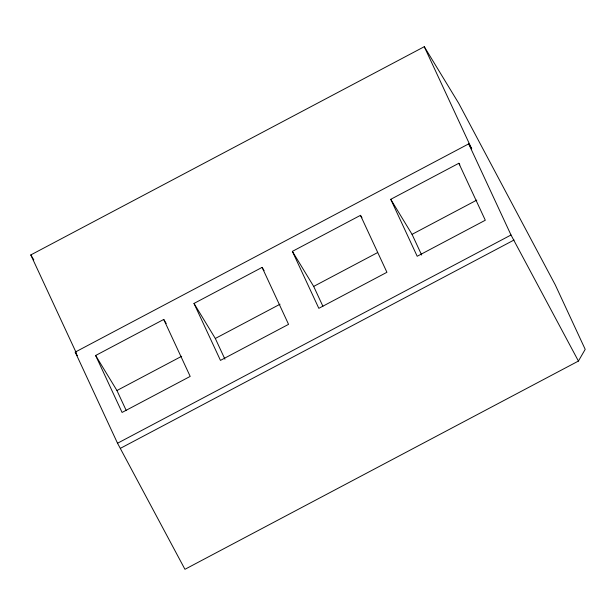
<?xml version="1.0" encoding="UTF-8"?>
<svg xmlns="http://www.w3.org/2000/svg" width="616" height="616" viewBox="0 0 616 616"><rect width="100%" height="100%" fill="white"/><g stroke="black" fill="none" stroke-linecap="round" stroke-linejoin="round"><path stroke-width="0.92" d="M424.278 46.7L471.733 148.88L468.691 143.875L75.214 352.106L117.533 443.235L184.946 569.3L578.424 361.068L585.2 349.349L555.278 284.908L458.72 103.319L424.278 46.7L30.8 254.932L76.245 352.783M163.74 319.45L190.19 376.407L122.084 412.45L95.634 355.494L163.74 319.45L166.212 323.523M262.108 267.39L288.558 324.347L220.459 360.391L194.001 303.434L262.108 267.39L264.087 270.655M360.476 215.338L386.925 272.287L318.826 308.331L292.377 251.374L360.476 215.338L361.962 217.779M458.843 163.279L485.3 220.235L417.194 256.271L390.744 199.315L458.843 163.279L459.836 164.903M95.634 355.494L116.948 390.521L181.681 356.264M194.001 303.434L215.315 338.469L280.057 304.204M292.377 251.374L313.683 286.409L377.585 252.591M390.744 199.315L412.058 234.35L476.792 200.092M117.533 443.235L511.01 235.004L578.424 361.068M120.574 448.24L514.052 240.009M30.8 254.932L33.795 259.852M75.214 352.106L77.385 355.686M468.691 143.875L511.01 235.004M412.058 234.35L421.675 255.062M313.683 286.409L322.9 306.26M215.315 338.469L224.932 359.174M116.948 390.521L126.165 410.372"/></g></svg>
